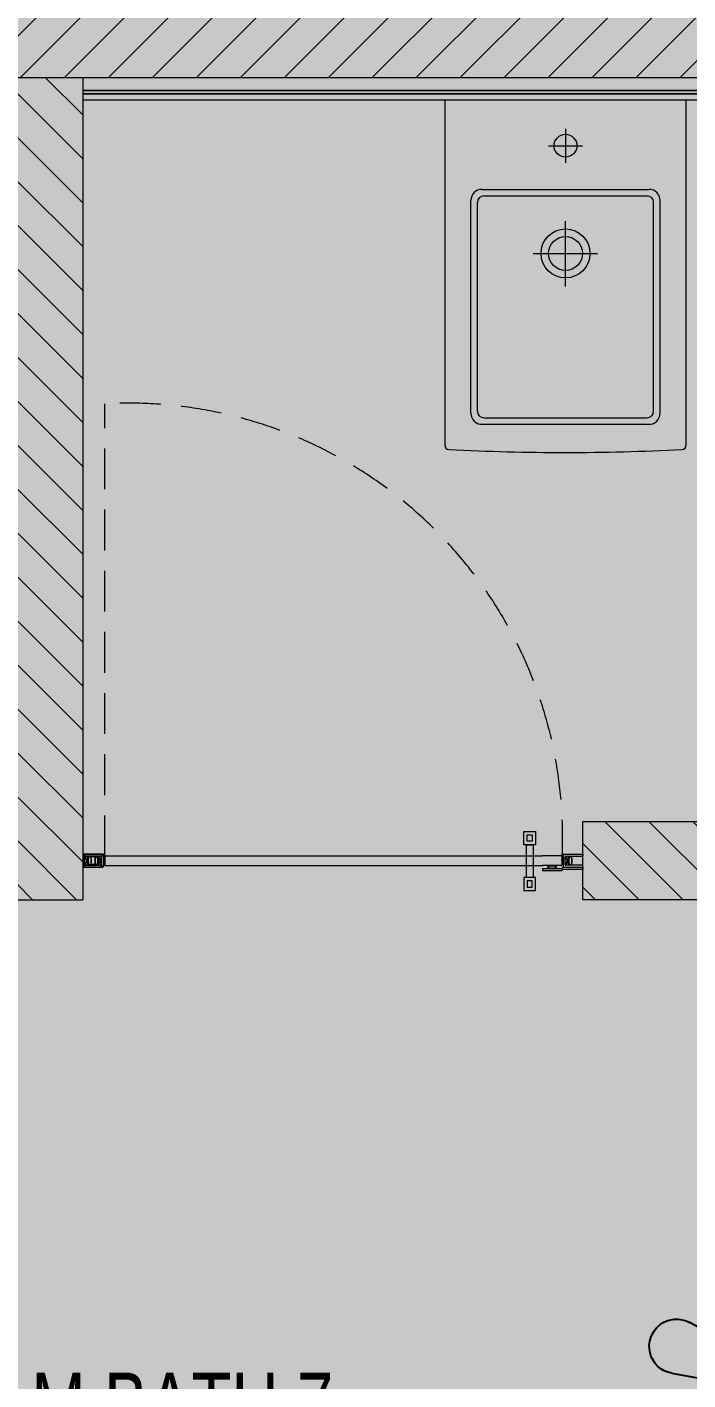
# Model space of a CAD drawing. Header units: millimetres. Extents: x -18512 to 101824, y -95768 to 52898.
# Drawn here: x 73802 to 74814, y -56835 to -54762 of the extents above; entities that cross this region are included whole.
import ezdxf

# ---------------------------------------------------------------- set-up
doc = ezdxf.new("R2010")
doc.units = ezdxf.units.MM
doc.header["$LTSCALE"] = 25
doc.linetypes.add('DASHED', pattern=[0.75, 0.5, -0.25])
doc.layers.get('0').update_dxf_attribs({"color": 254, "lineweight": 0})
for name, color, linetype, lineweight in [('027 Sanitry Ware', 1, 'Continuous', 0), ('_FW_FUR_FIXED', 62, 'Continuous', 0), ('A-AREA-IDEN', 2, 'Continuous', 9), ('A200-1 Fine Outline', 8, 'Continuous', 9), ('A300-2 Openings', 4, 'Continuous', 15), ('I-FLR-TILE', 253, 'Continuous', 9), ('I-WALL', 2, 'Continuous', 9)]:
    doc.layers.add(name, color=color, linetype=linetype, lineweight=lineweight)
for name, color, linetype in [('AR WALL HATCH', 8, 'Continuous'), ('HAT', 8, 'Continuous'), ('WD-PEOPLE', 8, 'Continuous')]:
    doc.layers.add(name, color=color, linetype=linetype)
doc.styles.add('Arial Narrow_4', font='fi_9001f.ttf', dxfattribs={"width": 0.75, "height": 147.492401})

# ---------------------------------------------------------------- blocks, each defined once
blk = doc.blocks.new('person sitting')
for p, q in [((-412.3, 385.7), (-485.1, 361.9)), ((-406.2, 382.4), (-406.2, 382.4)), ((-391, 382.8), (-354.5, 358.9)), ((-672.5, 203.1), (-756.7, 279.8)), ((-398.4, 283.6), (-504.3, 279.6)), ((-443.1, 276.6), (-443.1, 276.6)), ((-443.1, 276.6), (-443.1, 276.6)), ((-886.7, 87.9), (-877.1, 150.8)), ((-325.6, 115.8), (-276.7, 117.8)), ((-367.7, 12.3), (-241.6, 1.9)), ((-892.3, -10.7), (-889.2, -59)), ((-38.5, -50.7), (-134, -56)), ((-376.7, -116.7), (-206.3, -68.1)), ((-686.1, -112.3), (-742.6, -199.2)), ((-382.7, -250.6), (-417.8, -285.9)), ((-516.3, -276.4), (-450.2, -294.6))]:
    blk.add_line(p, q)
for centre, radius, start, end in [((-404.6, 362), 24.9, 56.7735, 108.0511), ((-559.5, 590.2), 240.1, 276.1348, 288.0511), ((-366.7, 340.3), 22.2, 265.0614, 56.7735), ((-472.1, -222.5), 577.3, 96.1348, 128.5038), ((-399.6, 314.8), 31.2, 272.1383, 6.3), ((-495.2, 36.4), 243.4, 92.1383, 154.7594), ((-754.2, 132), 124.3, 128.5038, 171.3134), ((-478.1, -521.3), 741.7, 82.9174, 106.0136), ((-395.8, 140.8), 74.5, 311.773, 82.9174), ((-414.1, -1335.1), 1542.8, 84.2352, 88.0342), ((-263.2, 159.7), 40.4, 278.8442, 84.2352), ((-780.9, 32.4), 119.5, 106.6404, 283.6582), ((-774.1, 9.7), 143.1, 17.9036, 106.6404), ((-284.1, 294.4), 176.7, 272.4021, 278.8442), ((-298.1, 31.5), 72.2, 131.773, 211.1132), ((-698.1, 34.3), 63.3, 334.5338, 17.9036), ((-208.2, 409.9), 409.4, 265.3147, 291.7806), ((-40.8, -9), 41.8, 273.1353, 111.7806), ((-792.2, 79.1), 167.5, 283.6582, 334.5338), ((-434.9, -51.1), 87.7, 281.6194, 31.1132), ((-789.5, -52.6), 99.9, 183.6797, 233.4823), ((-115.9, -385.1), 329.7, 93.1353, 105.909), ((-467.5, 107.2), 309.8, 215.3591, 280.5352), ((-381.4, 498.6), 785.7, 233.4823, 258.7098), ((-575.8, 633.9), 787, 265.358, 281.6194), ((-405, -228.4), 31.5, 315.191, 100.5352), ((-588.8, -540.4), 273.7, 74.6488, 78.7098), ((-441.4, -262.5), 33.2, 254.6488, 315.191)]:
    blk.add_arc(centre, radius, start, end)

msp = doc.modelspace()

# ---------------------------------------------------------------- hatches: boundary and pattern name
at = {"transparency": 33554523}
h = msp.add_hatch(color=9, dxfattribs=at)
h.dxf.hatch_style = 1
edge = h.paths.add_edge_path(flags=16)
edge.add_arc((124671, -51457.4), 51648, 179.63567, 180.36433, ccw=False)
edge.add_line((73024, -51128.9), (73024, -51785.8))
h.paths.add_polyline_path([(70753.1, -58307), (70753.1, -50652.4), (75953.1, -50652.4), (75953.1, -58307)])
edge = h.paths.add_edge_path(flags=16)
edge.add_arc((-664.9, -51457.4), 73689.6, -0.255351, 0.255351, ccw=False)
edge.add_line((73024, -51785.8), (73024, -51128.9))
at = {"layer": 'AR WALL HATCH', "lineweight": 5}
h = msp.add_hatch(dxfattribs=at)
h.set_pattern_fill('ANSI31', color=256, scale=15, angle=90, style=0)
h.set_pattern_definition([(225, (9411.8, 69501.06), (33.67596, -33.67596), [])])
h.paths.add_polyline_path([(73277.8, -54688.7), (73277.8, -54838.7), (75207.8, -54838.7, -0.307937), (75173, -54787.5), (75121.5, -54787.5), (75121.5, -54824.6), (75041, -54824.6, -0.414214), (75026, -54809.6), (75026, -54754.6, -0.226077), (75031.5, -54743), (75018, -54743), (75018, -54803), (75003, -54803), (75003, -54787), (74995, -54787), (74995, -54759), (75003, -54759), (75003, -54722), (74942, -54722), (74942, -54713), (75014, -54713), (75514, -54713), (75514, -54722), (75453, -54722), (75453, -54759), (75461, -54759), (75461, -54787), (75453, -54787), (75453, -54803), (75438, -54803), (75438, -54743), (75424.4, -54743, -0.226077), (75430, -54754.6), (75430, -54809.6, -0.414214), (75415, -54824.6), (75415, -54824.6), (75334.5, -54824.6), (75334.5, -54830.5, -0.691135), (75331, -54831.8), (75331, -54832.5), (75332.5, -54832.5, 0.414173), (75334.5, -54830.5), (75334.5, -54787.5), (75283, -54787.5, -0.307937), (75248.2, -54838.7), (75653.1, -54838.7), (75653.1, -54688.7)])
h = msp.add_hatch(dxfattribs=at)
h.set_pattern_fill('ANSI31', color=256, scale=15, style=0)
h.set_pattern_definition([(135, (14281.706, 74014.626), (-33.67596, -33.67596), [])])
h.paths.add_polyline_path([(73787.3, -56099), (73887.3, -56099), (73887.3, -54838.7), (73787.3, -54838.7)])
h = msp.add_hatch(dxfattribs=at)
h.set_pattern_fill('ANSI31', color=256, scale=15, style=0)
h.set_pattern_definition([(135, (19386.8, 74014.626), (-33.67596, -33.67596), [])])
h.paths.add_polyline_path([(75653.1, -56099), (75653.1, -55979), (74653.4, -55979), (74653.4, -56099)])
at = {"layer": 'HAT'}
h = msp.add_hatch(dxfattribs=at)
h.set_pattern_fill('AR-SAND', color=256, scale=0.1, style=0)
h.set_pattern_definition([(37.5, (64038.9817, -98658.664), (-0.16000313, 4.89413237), [0, -3.8608, 0, -4.318, 0, -4.1275]), (7.5, (64038.982, -98658.664), (4.4952328, 7.168251), [0, -2.0828, 0, -3.4798, 0, -1.3335]), (327.5, (64035.8575, -98658.664), (7.9099237, 0.01437185), [0, -1.27, 0, -4.572, 0, -5.969]), (317.5, (64035.8575, -98658.664), (7.6355645, 2.2292932), [0, -0.635, 0, -2.9972, 0, -3.429])])
h.paths.add_polyline_path([(73887.3, -54873.7), (73887.3, -54863.7), (75628.1, -54863.7), (75618.1, -54873.7)])
h.paths.add_polyline_path([(73230.8, -54863.7), (73230.8, -54873.7), (73787.3, -54873.7), (73787.3, -54863.7)])

# ---------------------------------------------------------------- linework, layer by layer
at = {"color": 252, "lineweight": 9, "ltscale": 30}
for p, q in [((74626.8, -54917.5), (74626.8, -54969.5)), ((74600.8, -54943.5), (74652.8, -54943.5)), ((74626.8, -55159.3), (74626.8, -55059.3)), ((74577.5, -55108.5), (74676, -55108.5))]:
    msp.add_line(p, q, dxfattribs=at)
at = {"color": 252, "lineweight": 9}
for p, q in [((74498.8, -55010.4), (74754.8, -55010.4)), ((74501.8, -55020.4), (74751.8, -55020.4)), ((74481.8, -55353.4), (74481.8, -55027.4)), ((74491.8, -55350.4), (74491.8, -55030.4)), ((74761.8, -55350.4), (74761.8, -55030.4)), ((74771.8, -55353.4), (74771.8, -55027.4)), ((74498.8, -55370.4), (74754.8, -55370.4)), ((74501.8, -55360.4), (74751.8, -55360.4))]:
    msp.add_line(p, q, dxfattribs=at)
msp.add_lwpolyline([(74441.8, -54873.5), (74441.8, -55401.9, 0.399035), (74448.4, -55408.9, 0.026056), (74805.1, -55408.9, 0.399035), (74811.8, -55401.9), (74811.8, -54873.5)], format="xyb", close=True, dxfattribs=at)
for centre, radius in [((74626.8, -54943.5), 17.5), ((74626.8, -55108.5), 37.5), ((74626.8, -55108.5), 26)]:
    msp.add_circle(centre, radius, dxfattribs=at)
for centre, radius, start, end in [((74498.8, -55027.4), 17, 90, 180), ((74501.8, -55030.4), 10, 90, 180), ((74751.8, -55030.4), 10, 0, 90), ((74754.8, -55027.4), 17, 0, 90), ((74498.8, -55353.4), 17, 180, 270), ((74501.8, -55350.4), 10, 180, 270), ((74751.8, -55350.4), 10, 270, 0), ((74754.8, -55353.4), 17, 270, 0)]:
    msp.add_arc(centre, radius, start, end, dxfattribs=at)
at = {"layer": '027 Sanitry Ware', "lineweight": 0}
for p, q in [((74562.9, -55994.6, 0), (74580.9, -55994.6, 0)), ((74562.9, -56015), (74562.9, -55994.6, 0)), ((74580.9, -55994.6, 0), (74580.9, -56015)), ((74580.9, -56015), (74562.9, -56015)), ((74567, -56015), (74577.2, -56015)), ((74567, -56064.8), (74567, -56015)), ((74567.9, -55999.3, 0), (74575.8, -55999.3, 0)), ((74567.9, -56009.4, 0), (74567.9, -55999.3, 0)), ((74575.8, -56009.4, 0), (74567.9, -56009.4, 0)), ((74575.8, -55999.3, 0), (74575.8, -56009.4, 0)), ((74577.2, -56015), (74577.2, -56064.8)), ((74580.9, -56064.8), (74562.9, -56064.8)), ((74577.2, -56064.8), (74567, -56064.8)), ((74575.8, -56069.8), (74567.9, -56069.8)), ((74567.9, -56069.8), (74567.9, -56079.5)), ((74567.9, -56079.5), (74575.8, -56079.5)), ((74575.8, -56079.5), (74575.8, -56069.8))]:
    msp.add_line(p, q, dxfattribs=at)
at = {"layer": '027 Sanitry Ware'}
for p, q in [((74562.9, -56064.8), (74562.9, -56084.6)), ((74580.9, -56084.6), (74580.9, -56064.8)), ((74562.9, -56084.6), (74580.9, -56084.6))]:
    msp.add_line(p, q, dxfattribs=at)
at = {"layer": '_FW_FUR_FIXED', "color": 9, "linetype": 'DASHED', "ltscale": 5}
msp.add_line((73921.4, -56032.3, 0), (73921.4, -55339, 0), dxfattribs=at)
msp.add_arc((73957.8, -56002.6), 664.6, 356.8593, 93.1405, dxfattribs=at)
at = {"layer": 'A200-1 Fine Outline', "lineweight": 0}
for p, q in [((73917.3, -56029, 0), (73889.4, -56029)), ((73917.3, -56049, 0), (73889.4, -56049))]:
    msp.add_line(p, q, dxfattribs=at)
at = {"layer": 'A300-2 Openings', "color": 2, "lineweight": 0}
for p, q in [((73887.3, -56030, 0), (73887.3, -56048, 0)), ((73888.3, -56029, 0), (73917.3, -56029, 0)), ((73918.4, -56029), (73889.4, -56029)), ((73889.4, -56029), (73889.4, -56032)), ((73911.4, -56032), (73889.4, -56032)), ((73890.3, -56045, 0), (73890.3, -56033, 0)), ((73891.3, -56032, 0), (73895.3, -56032, 0)), ((73895.3, -56032, 0), (73917.3, -56032, 0)), ((73895.3, -56046, 0), (73895.3, -56032, 0)), ((73906.4, -56033), (73900.3, -56033, 0)), ((73900.3, -56045, 0), (73900.3, -56033, 0)), ((73906.4, -56045), (73906.4, -56033)), ((73911.4, -56046), (73911.4, -56032)), ((73915.4, -56032), (73911.4, -56032)), ((73916.4, -56045), (73916.4, -56033)), ((73917.3, -56029, 0), (73917.3, -56032, 0)), ((73919.4, -56030), (73919.4, -56048)), ((73921.4, -56032.5), (73921.4, -56045.5)), ((73922.4, -56031.5), (73951.4, -56031.5)), ((73951.4, -56031.5), (74591.4, -56031.5)), ((74620.4, -56031.5), (74591.4, -56031.5)), ((74621.4, -56032.5), (74621.4, -56045.5)), ((74623.4, -56030), (74623.4, -56048)), ((74624.4, -56029), (74653.4, -56029)), ((74626.4, -56045), (74626.4, -56033)), ((74627.4, -56032), (74631.4, -56032)), ((74631.4, -56032), (74653.4, -56032)), ((74631.4, -56046), (74631.4, -56032)), ((74636.4, -56045), (74636.4, -56033)), ((74653.4, -56029), (74653.4, -56032)), ((73887.3, -56049, 0), (73917.3, -56049, 0)), ((73889.4, -56049), (73889.4, -56046)), ((73889.4, -56046), (73915.4, -56046)), ((73918.4, -56049), (73889.4, -56049)), ((73917.3, -56046, 0), (73891.3, -56046, 0)), ((73906.4, -56045), (73900.3, -56045, 0)), ((73917.3, -56049, 0), (73917.3, -56046, 0)), ((73922.4, -56046.5), (73951.4, -56046.5)), ((73951.4, -56046.5), (74591.4, -56046.5)), ((74620.4, -56046.5), (74591.4, -56046.5)), ((74591.4, -56051), (74591.4, -56054)), ((74591.4, -56051), (74621.4, -56051)), ((74591.4, -56054), (74621.4, -56054)), ((74623.4, -56049), (74621.4, -56051)), ((74623.4, -56052), (74621.4, -56054)), ((74623.4, -56049), (74653.4, -56049)), ((74623.4, -56052), (74653.4, -56052)), ((74653.4, -56046), (74627.4, -56046)), ((74653.4, -56049), (74653.4, -56046)), ((74653.4, -56049), (74653.4, -56052))]:
    msp.add_line(p, q, dxfattribs=at)
at = {"layer": 'A300-2 Openings', "color": 1, "lineweight": 0}
for p, q in [((73895.3, -56032, 0), (73890.6, -56045.7, 0)), ((73890.6, -56032.3, 0), (73895.3, -56046, 0)), ((73911.4, -56032), (73916.1, -56045.7)), ((73916.1, -56032.3), (73911.4, -56046)), ((74631.4, -56032), (74626.7, -56045.7)), ((74626.7, -56032.3), (74631.4, -56046))]:
    msp.add_line(p, q, dxfattribs=at)
at = {"layer": 'A300-2 Openings', "color": 2, "lineweight": 0}
for centre, start, end in [((73888.3, -56030, 0), 90, 180.0001), ((73891.3, -56033, 0), 90, 180), ((73915.4, -56033), 0, 90), ((73918.4, -56030), 359.9999, 90), ((73922.4, -56032.5), 90, 180.0001), ((74620.4, -56032.5), 359.9999, 90), ((74624.4, -56030), 90, 180.0001), ((74627.4, -56033), 90, 180), ((73888.3, -56048, 0), 180.0001, 270), ((73891.3, -56045, 0), 180, 270), ((73915.4, -56045), 270, 0), ((73918.4, -56048), 270, 359.9999), ((73922.4, -56045.5), 180.0001, 270), ((74620.4, -56045.5), 270, 359.9999), ((74624.4, -56048), 180.0001, 270), ((74627.4, -56045), 180, 270)]:
    msp.add_arc(centre, 1, start, end, dxfattribs=at)
at = {"layer": 'A300-2 Openings', "color": 1, "lineweight": 0}
for centre, major_axis in [((73898.3, -56039.1, 0), (0, -6.67)), ((74634.4, -56039.1), (0, -6.67)), ((74606.4, -56048.9), (6.67, 0))]:
    msp.add_ellipse(centre, major_axis=major_axis, ratio=0.306216, dxfattribs=at)
at = {"layer": 'A300-2 Openings', "color": 1, "lineweight": 0, "extrusion": (0, 0, -1)}
msp.add_ellipse((73908.5, -56039.1), major_axis=(0, 6.67), ratio=0.306216, start_param=1.570796326794809, end_param=7.853981633974392, dxfattribs=at)
at = {"layer": 'I-FLR-TILE', "lineweight": 13, "elevation": 0}
for points in [[(73787.3, -54858.7), (73235.8, -54858.7), (73255.8, -54838.7), (75653.1, -54838.7), (75633.1, -54858.7), (73887.3, -54858.7)], [(73787.3, -54858.7), (73235.8, -54858.7), (73255.8, -54838.7), (75653.1, -54838.7), (75633.1, -54858.7), (73887.3, -54858.7)], [(73887.3, -54858.7), (75633.1, -54858.7), (75628.1, -54863.7), (73887.3, -54863.7)], [(73887.3, -54858.7), (75633.1, -54858.7), (75628.1, -54863.7), (73887.3, -54863.7)], [(73887.3, -54863.7), (75628.1, -54863.7), (75618.1, -54873.7), (73887.3, -54873.7)], [(73887.3, -54863.7), (75628.1, -54863.7), (75618.1, -54873.7), (73887.3, -54873.7)]]:
    msp.add_lwpolyline(points, dxfattribs=at)
at = {"layer": 'I-WALL'}
for p, q in [((73277.8, -54838.7), (75653.1, -54838.7)), ((73305.8, -54838.7), (75653.1, -54838.7)), ((73887.3, -54838.7, 0), (73887.3, -56099, 0)), ((73787.3, -56099, 0), (73887.3, -56099, 0))]:
    msp.add_line(p, q, dxfattribs=at)
msp.add_lwpolyline([(74653.4, -56099), (74653.4, -55979), (75653.1, -55979), (75653.1, -56099)], close=True, dxfattribs=at)

# ---------------------------------------------------------------- block references
at = {"layer": 'WD-PEOPLE', "xscale": -1, "rotation": 353.0172163353686}
msp.add_blockref('person sitting', (74757.5, -56769.6), dxfattribs=at)

# ---------------------------------------------------------------- texts
at = {"layer": 'A-AREA-IDEN', "lineweight": 18, "insert": (74039.9, -56923.4), "char_height": 100, "width": 889.2, "attachment_point": 8, "line_spacing_factor": 0.968573, "style": 'Arial Narrow_4'}
msp.add_mtext('M.BATH 7', dxfattribs=at)

doc.saveas('drawing.dxf')
